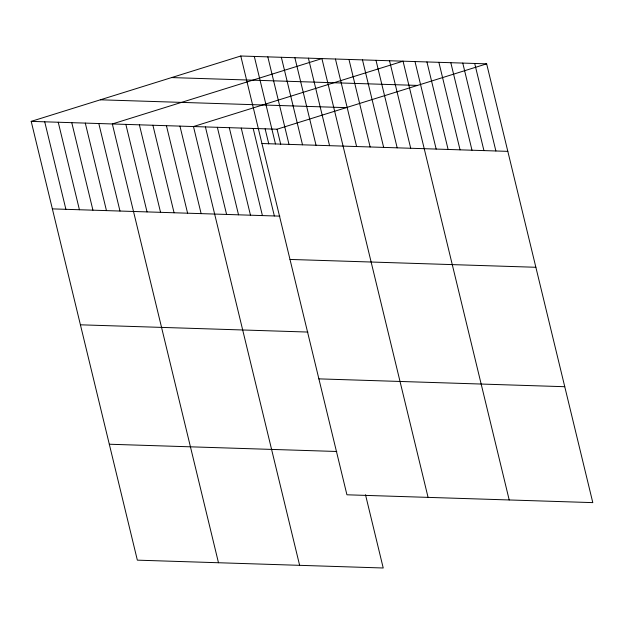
<?xml version="1.0" encoding="UTF-8"?>
<svg xmlns="http://www.w3.org/2000/svg" width="624" height="624" viewBox="0 0 624 624"><rect width="100%" height="100%" fill="white"/><g stroke="black" fill="none" stroke-linecap="round" stroke-linejoin="round"><path stroke-width="0.94" d="M365.5 494.731L383.222 567.996L137.35 560.157L31.2 121.376L240.778 56.004L486.65 63.843L592.8 502.624L346.928 494.793L240.778 56.004M31.2 121.376L277.072 129.207L486.65 63.843M171.616 77.579L417.487 85.418M100.363 99.801L346.226 107.64M261.947 143.52L507.819 151.359M52.369 208.884L279.864 216.138M289.996 259.436L535.86 267.275M80.418 324.808L307.913 332.054M318.887 378.869L564.759 386.708M109.309 444.233L336.804 451.487M474.708 63.461L495.877 150.977M462.766 63.079L483.935 150.595M450.817 62.704L471.994 150.212M438.875 62.322L460.052 149.83M426.933 61.94L448.11 149.456M414.991 61.558L436.168 149.074M509.207 499.964L403.049 61.175L193.471 126.547L299.629 565.328M389.532 60.746L410.701 148.262M376.007 60.317L397.176 147.826M362.482 59.888L383.659 147.397M348.964 59.452L370.133 146.968M335.439 59.023L356.608 146.539M428.072 497.375L321.914 58.594L112.336 123.958L218.486 562.747M308.396 58.165L329.566 145.673M294.871 57.728L316.04 145.244M281.346 57.299L302.515 144.807M267.821 56.87L288.998 144.378M277.072 129.207L280.714 144.269M254.303 56.433L275.473 143.949M265.13 128.833L268.765 143.887M253.18 128.45L274.357 215.959M241.238 128.068L262.415 215.576M229.297 127.686L250.474 215.202M217.355 127.304L238.532 214.82M205.413 126.929L226.59 214.438M179.954 126.11L201.123 213.626M166.429 125.681L187.598 213.197M152.903 125.252L174.073 212.761M139.378 124.823L160.555 212.332M125.861 124.387L147.03 211.903M98.81 123.529L119.987 211.037M85.293 123.1L106.462 210.608M71.768 122.663L92.937 210.179M58.243 122.234L79.42 209.75M44.725 121.805L65.894 209.313"/></g></svg>
